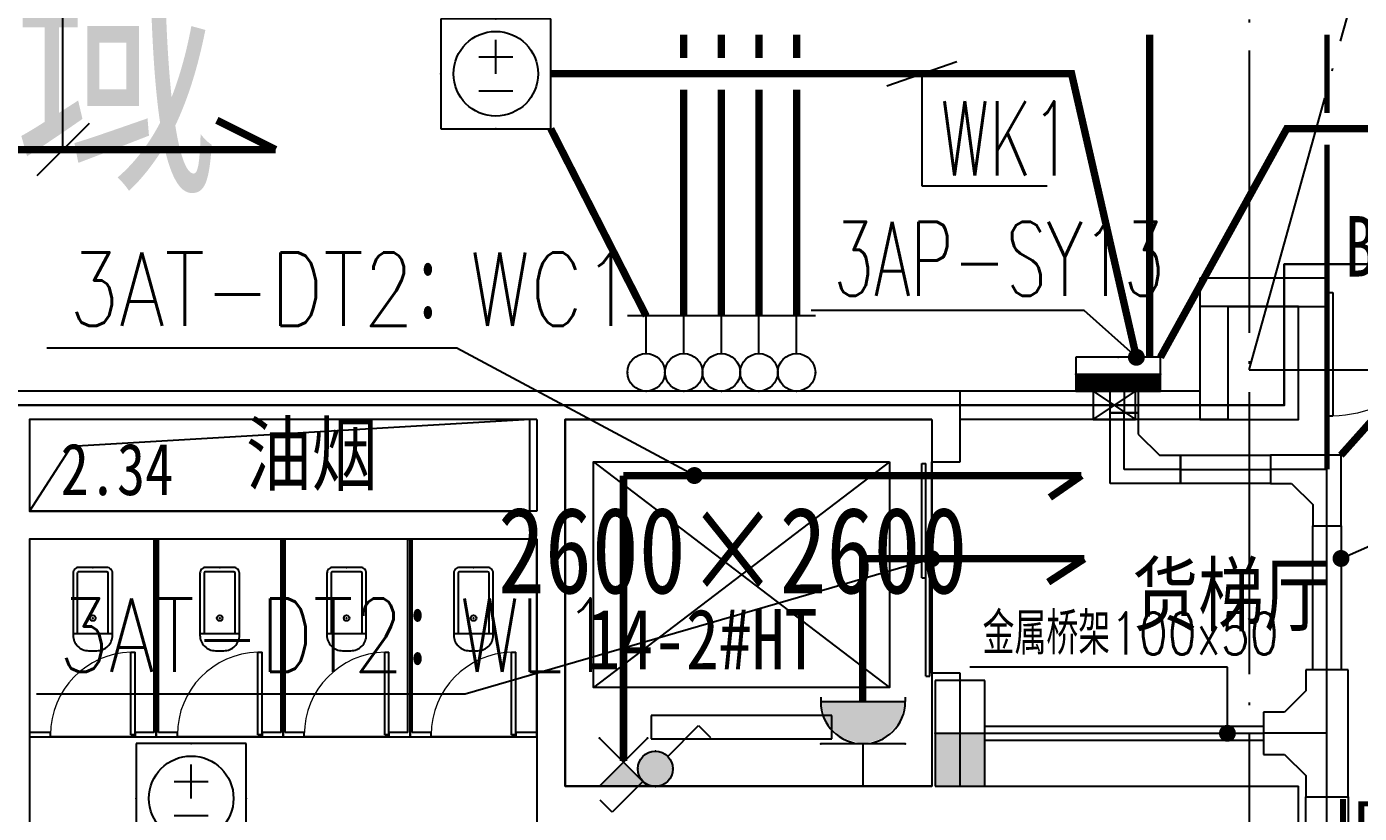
# Model space of a CAD drawing. Extents: x -233336 to 840473, y -28113 to 330904.
# Drawn here: x 95731 to 105182, y 196708 to 202283 of the extents above; entities that cross this region are included whole.
import ezdxf
from ezdxf.enums import TextEntityAlignment as Align
from ezdxf.xclip import XClip

# ---------------------------------------------------------------- set-up
doc = ezdxf.new("R2010")
doc.units = 0
doc.header["$LTSCALE"] = 1000
doc.header["$XCLIPFRAME"] = 2
doc.linetypes.add('104-14# 核心筒$0$DOTE', pattern=[2.42, 2, -0.2, 0.02, -0.2])
doc.linetypes.add('DASH', pattern=[0.35, 0.25, -0.1])
doc.layers.get('0').update_dxf_attribs({"linetype": 'CONTINUOUS'})
for name, color, linetype in [('104-14# 核心筒$0$02-TEXT_标注', 9, 'CONTINUOUS'), ('104-14# 核心筒$0$A-E_电梯', 8, 'CONTINUOUS'), ('104-14# 核心筒$0$A-I_卫-洁具', 8, 'CONTINUOUS'), ('104-14# 核心筒$0$A-I_卫-隔断', 8, 'CONTINUOUS'), ('104-14# 核心筒$0$A_AXIS-轴线', 8, '104-14# 核心筒$0$DOTE'), ('104-14# 核心筒$0$A_STR-砌块墙', 7, 'CONTINUOUS'), ('104-14# 核心筒$0$A_STR-砼柱', 8, 'CONTINUOUS'), ('104-14# 核心筒$0$DOOR_FIRE', 8, 'CONTINUOUS'), ('104-14# 核心筒$0$DOOR_FIRE_TEXT', 7, 'CONTINUOUS'), ('CABLETRAY', 130, 'CONTINUOUS'), ('CABLETRAY_DIM', 80, 'CONTINUOUS'), ('CABLETRAY_DOTE', 160, 'CONTINUOUS'), ('DIM-插座', 80, 'CONTINUOUS'), ('EQUIP-动力', 80, 'CONTINUOUS'), ('EQUIP-插座', 80, 'CONTINUOUS'), ('EQUIP-照明', 80, 'CONTINUOUS'), ('EQUIP-箱柜', 80, 'CONTINUOUS'), ('TEL_TEXT', 7, 'CONTINUOUS'), ('WIRE-动力', 50, 'CONTINUOUS'), ('WIRE-动力控制', 160, 'DASH'), ('WIRE-插座', 160, 'CONTINUOUS'), ('X-104 14#平面$0$02-TEXT_标注', 9, 'CONTINUOUS'), ('X-104 14#平面$0$02-TEXT_门窗', 9, 'CONTINUOUS'), ('X-104 14#平面$0$A-C_门', 8, 'CONTINUOUS'), ('X-104 14#平面$0$A-TECH_电气', 8, 'CONTINUOUS'), ('X-104 14#平面$0$A_STR-砌块墙', 7, 'CONTINUOUS'), ('X-104 14#平面$0$DUCT-新风管立管', 3, 'CONTINUOUS')]:
    doc.layers.add(name, color=color, linetype=linetype)
for name, color, linetype, plot in [('104-14# 核心筒$0$04-不打印_辅助线', 8, 'CONTINUOUS', False), ('2019.06.25燃气表间不打印', 7, 'CONTINUOUS', False), ('X-104 14#平面$0$降板', 8, 'CONTINUOUS', False)]:
    doc.layers.add(name, color=color, linetype=linetype, plot=plot)
doc.layers.add('X-104 14#平面$0$000套内', color=8, linetype='CONTINUOUS', lineweight=30)
doc.styles.add('104-14# 核心筒$0$_TCH_SPACE', font='STXIHEI.TTF', dxfattribs={"width": 0.8, "height": 5})
doc.styles.add('104-14# 核心筒$0$_TCH_WINDOW', font='STXIHEI.TTF', dxfattribs={"width": 0.8, "height": 3.5})
doc.styles.add('104-14# 核心筒$0$Standard', font='STXIHEI.TTF', dxfattribs={"width": 0.8})
doc.styles.add('_TCH_LABEL', font='COMPLEX', dxfattribs={"bigfont": 'GBCBIG'})
doc.styles.add('_TEL_DIM', font='ROMANS2', dxfattribs={"width": 0.8, "height": 3.5, "bigfont": 'HZDF2'})
doc.styles.get("Standard").update_dxf_attribs({"font": 'GBENOR', "bigfont": 'GBCBIG'})
doc.styles.add('X-104 14#平面$0$_TCH_WINDOW', font='STXIHEI.TTF', dxfattribs={"width": 0.75, "height": 3.5})
doc.styles.add('X-104 14#平面$0$Standard', font='STXIHEI.TTF', dxfattribs={"width": 0.8})

# ---------------------------------------------------------------- blocks, each defined once
blk = doc.blocks.new('*X5')
at = {"color": 0}
for p, q in [((-250, 32.8), (-182.8, 100)), ((-250, 68.2), (-218.2, 100)), ((-247.5, 0), (-147.5, 100)), ((-212.1, 0), (-112.1, 100)), ((-176.8, 0), (-76.8, 100)), ((-141.4, 0), (-41.4, 100)), ((-106.1, 0), (-6.1, 100)), ((-70.7, 0), (29.3, 100)), ((-35.4, 0), (64.6, 100)), ((0, 0), (100, 100)), ((35.4, 0), (135.4, 100)), ((70.7, 0), (170.7, 100)), ((106.1, 0), (206.1, 100)), ((141.4, 0), (241.4, 100)), ((176.8, 0), (250, 73.2)), ((212.1, 0), (250, 37.9)), ((247.5, 0), (250, 2.5))]:
    blk.add_line(p, q, dxfattribs=at)
blk = doc.blocks.new('$equip$00001414')
for p, q in [((0.75, 0.6), (-0.75, 0.6)), ((-0.75, 0.6), (-0.75, 0)), ((0.75, 0), (0.75, 0.6)), ((-0.75, 0.3), (0.75, 0.3)), ((-0.75, 0), (0.75, 0))]:
    blk.add_line(p, q)
at = {"const_width": 0.3}
blk.add_lwpolyline([(-0.75, 0.15), (0.75, 0.15)], dxfattribs=at)
for p in [(0, 0.6), (-0.75, 0.3), (0.75, 0.3), (0, 0)]:
    blk.add_point(p)
at = {"xscale": 0.00300000000061118, "yscale": 0.00300000000061118, "zscale": 0.00300000000061118}
blk.add_blockref('*X5', (0, 0), dxfattribs=at)
at = {"style": '_TCH_LABEL', "flags": 9}
blk.add_attdef('A', (0, 0), '', height=0.00002, dxfattribs=at)
blk = doc.blocks.new('104-14# 核心筒$0$wrert')
for p, q in [((300, 200), (1900, 2300)), ((300, 2300), (1900, 200)), ((2265, 1890.12), (2100, 1890.12)), ((2100, 1890.12), (2100, 609.88)), ((2265, 609.88), (2265, 1890.12)), ((2100, 609.88), (2265, 609.88))]:
    blk.add_line(p, q)
for points in [[(0, 2600), (2600, 2600), (2600, 0), (0, 0)], [(300, 2300), (1900, 2300), (1900, 200), (300, 200), (300, 2300)]]:
    blk.add_lwpolyline(points, close=True)
blk = doc.blocks.new('104-14# 核心筒$0$$lvtry$00000200')
at = {"color": 0}
for p, q in [((-109.8, -40, 0), (-109.8, -469.7, 0)), ((99.8, -30, 0), (-99.8, -30, 0)), ((109.8, -469.7, 0), (109.8, -40, 0))]:
    blk.add_line(p, q, dxfattribs=at)
at = {"color": 0, "elevation": 0}
blk.add_lwpolyline([(99.8, 0), (-99.8, 0, 0.414214), (-139.8, -40), (-139.8, -479.7, 0.414214), (-29.8, -589.7), (29.8, -589.7, 0.414214), (139.8, -479.7), (139.8, -40, 0.414214)], format="xyb", close=True, dxfattribs=at)
blk.add_lwpolyline([(139.8, -469.7), (-139.8, -469.7)], dxfattribs=at)
at = {"color": 0}
blk.add_circle((0, -358.6, 0), 20, dxfattribs=at)
for centre, start, end in [((-99.8, -40, 0), 90, 180), ((99.8, -40, 0), 0, 90)]:
    blk.add_arc(centre, 10, start, end, dxfattribs=at)
for p in [(0, 0), (0, -358.6, 0)]:
    blk.add_point(p, dxfattribs=at)
blk = doc.blocks.new('104-14# 核心筒$0$hgfasg')
at = {"layer": '104-14# 核心筒$0$04-不打印_辅助线'}
blk.add_lwpolyline([(-450, 1400), (450, 1400), (450, 0), (-450, 0)], close=True, dxfattribs=at)
at = {"yscale": -1}
blk.add_blockref('104-14# 核心筒$0$$lvtry$00000200', (0, 200), dxfattribs=at)
blk = doc.blocks.new('104-14# 核心筒$0$$DorLib2D$00000116')
at = {"color": 0}
for p, q in [((-0.5, 0), (-0.1464, 0.3536)), ((0.5, 0), (0.1464, 0.3536))]:
    blk.add_line(p, q, dxfattribs=at)
for centre, start, end in [((-0.5, 0), 0, 45), ((0.5, 0), 135, 180)]:
    blk.add_arc(centre, 0.5, start, end, dxfattribs=at)
blk = doc.blocks.new('104-14# 核心筒$0$$DorLib2D$00000128')
at = {"color": 0}
for points in [[(-0.4909, 0.8502), (-0.4909, 0.7099)], [(0.0491, 0.8502), (-0.4909, 0.8502)], [(0.0491, 0.8502), (0.0491, 0.7099)], [(0.0491, 0.7099), (-0.4909, 0.7099)], [(0.5132, 0.7099), (-0.0268, 0.7099)], [(-0.0268, 0.7099), (-0.0268, 0.5696)], [(0.5132, 0.7099), (0.5132, 0.5696)], [(0.5132, 0.5696), (-0.0268, 0.5696)], [(0.5, 0.5), (-0.5, 0.5)]]:
    blk.add_lwpolyline(points, dxfattribs=at)
blk = doc.blocks.new('104-14# 核心筒$0$$DorLib2D$00000001')
for p, q in [((0.45, 0.975), (0.5, 0.975)), ((0.45, 0), (0.45, 0.975)), ((0.5, 0), (0.5, 0.975)), ((0.5, 0), (0.45, 0))]:
    blk.add_line(p, q)
at = {"lineweight": 13}
blk.add_arc((0.475, 0), 0.975, 91.4693, 180, dxfattribs=at)
blk = doc.blocks.new('_FZHK')
blk.add_lwpolyline([(-0.5, -0.5), (0.5, -0.5), (0.5, 0.5), (-0.5, 0.5)], close=True)
blk = doc.blocks.new('104-14# 核心筒')
at = {"layer": '104-14# 核心筒$0$A-I_卫-隔断'}
for p, q in [((96635, 197280), (96635, 198650)), ((96635, 198650), (96665, 198650)), ((96665, 197280), (96665, 198650)), ((97535, 197280), (97535, 198650)), ((97535, 198650), (97565, 198650)), ((97565, 197280), (97565, 198650)), ((98435, 197280), (98435, 198650)), ((98435, 198650), (98465, 198650)), ((98465, 197280), (98465, 198650)), ((95900, 197280), (95750, 197280)), ((95750, 197280), (95750, 197250)), ((95750, 197250), (95900, 197250)), ((95900, 197250), (95900, 197280)), ((96500, 197250), (95900, 197250)), ((96635, 197280), (96500, 197280)), ((96500, 197280), (96500, 197250)), ((96500, 197250), (96650, 197250)), ((96650, 197250), (96800, 197250)), ((96800, 197280), (96665, 197280)), ((96800, 197250), (96800, 197280)), ((97400, 197250), (96800, 197250)), ((97535, 197280), (97400, 197280)), ((97400, 197280), (97400, 197250)), ((97400, 197250), (97550, 197250)), ((97550, 197250), (97700, 197250)), ((97700, 197280), (97565, 197280)), ((97700, 197250), (97700, 197280)), ((98300, 197250), (97700, 197250)), ((98435, 197280), (98300, 197280)), ((98300, 197280), (98300, 197250)), ((98300, 197250), (98450, 197250)), ((98450, 197250), (98600, 197250)), ((98600, 197280), (98465, 197280)), ((98600, 197250), (98600, 197280)), ((99200, 197250), (98600, 197250)), ((99350, 197280), (99200, 197280)), ((99200, 197280), (99200, 197250)), ((99200, 197250), (99350, 197250)), ((99350, 197250), (99350, 197280))]:
    blk.add_line(p, q, dxfattribs=at)
at = {"layer": '104-14# 核心筒$0$A_AXIS-轴线'}
for p, q in [((104400, 228733.6), (104400, 169654.9)), ((104400, 199850), (110517.1, 221836)), ((104400, 199850), (120259.9, 199850))]:
    blk.add_line(p, q, dxfattribs=at)
at = {"layer": '104-14# 核心筒$0$A_STR-砌块墙'}
for p, q in [((99450, 199700), (95550, 199700)), ((102350, 199700), (99450, 199700)), ((102350, 199200), (102350, 199700)), ((95750, 199500), (95750, 198850)), ((99350, 199500), (95750, 199500)), ((99350, 199500), (99350, 198850)), ((99550, 199500), (99550, 198750)), ((102150, 199500), (99550, 199500)), ((102150, 199500), (102150, 199200)), ((102150, 199200), (102350, 199200)), ((99350, 198850), (95750, 198850)), ((99550, 198750), (99550, 196900)), ((95750, 198650), (95750, 195300)), ((99350, 198650), (95750, 198650)), ((99350, 198650), (99350, 196800)), ((102350, 197700), (102150, 197700)), ((102150, 197700), (102150, 196900)), ((102350, 196900), (102350, 197700)), ((99550, 196900), (102150, 196900)), ((102350, 196900), (102850, 196900)), ((102850, 196900), (103848.5, 196900)), ((103848.5, 196900), (104750, 196900)), ((104750, 196600), (104750, 196900)), ((99350, 196800), (99350, 196100))]:
    blk.add_line(p, q, dxfattribs=at)
at = {"layer": '104-14# 核心筒$0$A-E_电梯', "rotation": 270}
blk.add_blockref('104-14# 核心筒$0$wrert', (99550, 199500), dxfattribs=at)
at = {"layer": '104-14# 核心筒$0$A-E_电梯', "xscale": 1500, "yscale": -200, "zscale": 200, "rotation": 269.9999999999988}
blk.add_blockref('104-14# 核心筒$0$$DorLib2D$00000128', (102250, 198450), dxfattribs=at)
at = {"layer": '104-14# 核心筒$0$A-I_卫-洁具', "ltscale": 0.1, "xscale": -1, "rotation": 180}
for p in [(96200, 198650), (97100, 198650), (98000, 198650), (98900, 198650)]:
    blk.add_blockref('104-14# 核心筒$0$hgfasg', p, dxfattribs=at)
at = {"layer": '104-14# 核心筒$0$A-I_卫-隔断', "xscale": -600, "yscale": -600, "zscale": 30, "rotation": 180}
for p in [(96200, 197265), (97100, 197265), (98000, 197265), (98900, 197265)]:
    blk.add_blockref('104-14# 核心筒$0$$DorLib2D$00000001', p, dxfattribs=at)
at = {"layer": '104-14# 核心筒$0$A_STR-砼柱', "xscale": 700, "yscale": 800, "zscale": 800}
blk.add_blockref('_FZHK', (104400, 199900), dxfattribs=at)
at = {"layer": '104-14# 核心筒$0$DOOR_FIRE'}
ref = blk.add_blockref('104-14# 核心筒$0$$DorLib2D$00000116', (104650, 196000), dxfattribs=dict(at, xscale=1200, yscale=1200, zscale=200, rotation=270))
ref.add_attrib('A', 'FM1222丙', (105495.6, 194975.9), dxfattribs={"layer": '104-14# 核心筒$0$DOOR_FIRE_TEXT', "height": 428.14, "rotation": 90, "style": '104-14# 核心筒$0$_TCH_WINDOW', "width": 0.8})
at = {"layer": '104-14# 核心筒$0$02-TEXT_标注', "style": '104-14# 核心筒$0$Standard', "width": 0.8}
for s, p in [('油烟', (97284.7, 199040.6)), ('14-2#HT', (99707.9, 197727.5))]:
    blk.add_text(s, height=428.14, dxfattribs=at).set_placement(p)
at = {"layer": '104-14# 核心筒$0$04-不打印_辅助线', "style": '104-14# 核心筒$0$_TCH_SPACE', "width": 0.8}
for s, height, p in [('2.34', 366.98, (95972.1, 198963.2)), ('2600×2600', 611.63, (99073.6, 198267.4))]:
    blk.add_text(s, height=height, dxfattribs=at).set_placement(p)
blk = doc.blocks.new('*U95')
blk.add_lwpolyline([(200, 0), (200, 300), (0, 300), (0, 0), (200, 0), (0, 300), (0, 0), (200, 300)])
blk = doc.blocks.new('X-104 14#平面$0$dd')
at = {"layer": 'X-104 14#平面$0$A-TECH_电气', "rotation": 270}
blk.add_blockref('*U95', (103356.3, -99400), dxfattribs=at)
blk = doc.blocks.new('X-104 14#平面$0$$DorLib2D$00000002')
for p, q in [((-0.5, 0), (-0.5, 0.4875)), ((-0.475, 0.4875), (-0.5, 0.4875)), ((-0.475, 0), (-0.475, 0.4875)), ((0.475, 0), (0.475, 0.4875)), ((0.475, 0.4875), (0.5, 0.4875)), ((0.5, 0), (0.5, 0.4875)), ((-0.5, 0), (-0.475, 0)), ((0.5, 0), (0.475, 0))]:
    blk.add_line(p, q)
at = {"lineweight": 13}
for centre, start, end in [((-0.4875, 0), 0, 88.5307), ((0.4875, 0), 91.4693, 180)]:
    blk.add_arc(centre, 0.4875, start, end, dxfattribs=at)
blk = doc.blocks.new('X-104 14#平面')
at = {"layer": 'X-104 14#平面$0$000套内'}
blk.add_lwpolyline([(115950, 189400), (115950, 189200), (117249.4, 189200), (117398.5, 189183.4), (120578.2, 216884.4), (99531.2, 222740.3), (92350, 196898.5), (92350, 194099.9), (95650, 194099.9), (95650, 199600), (104650, 199600), (104650, 200600), (107550, 200600), (107550, 201000), (115950, 201000)], close=True, dxfattribs=at)
at = {"layer": 'X-104 14#平面$0$A_STR-砌块墙'}
for p, q in [((104950, 200500), (104050, 200500)), ((104050, 200500), (104050, 199700)), ((104950, 200300), (104950, 200500)), ((104250, 200300), (104950, 200300)), ((104250, 200300), (104250, 199500)), ((104050, 199700), (102350, 199700)), ((102350, 199500), (102350, 199700)), ((104250, 199500), (102350, 199500))]:
    blk.add_line(p, q, dxfattribs=at)
at = {"layer": 'X-104 14#平面$0$DUCT-新风管立管'}
blk.add_lwpolyline([(99300, 199499.9), (95750, 199499.9), (95750, 198850), (99300, 198850), (99300, 199499.9), (96045.6, 199308.4), (95750, 198850)], dxfattribs=at)
ref = blk.add_blockref('104-14# 核心筒', (0, 0))
XClip(ref).set_block_clipping_path([(-38664.3623821461, -25500), (139216.5485069363, 330900)])
blk.add_blockref('X-104 14#平面$0$dd', (-62.7, 299100))
at = {"layer": 'X-104 14#平面$0$A-C_门'}
ref = blk.add_blockref('X-104 14#平面$0$$DorLib2D$00000002', (105850, 200400), dxfattribs=dict(at, xscale=-1800, yscale=1800, zscale=200, rotation=179.9999980676837))
ref.add_attrib('A', 'BM1823', (105080.1, 200512.5), dxfattribs={"layer": 'X-104 14#平面$0$02-TEXT_门窗', "height": 428.14, "rotation": 360, "style": 'X-104 14#平面$0$_TCH_WINDOW', "width": 0.75})
at = {"layer": 'X-104 14#平面$0$02-TEXT_标注', "style": 'X-104 14#平面$0$Standard', "width": 0.8}
blk.add_text('货梯厅', height=428.14, dxfattribs=at).set_placement((103572.2, 198044.2))
at = {"layer": 'X-104 14#平面$0$降板', "style": 'X-104 14#平面$0$_TCH_WINDOW', "width": 0.75}
blk.add_text('降    板    区    域', height=1427.129, dxfattribs=at).set_placement((82523.2, 201257.6))
blk = doc.blocks.new('$equip$00001344')
for p, q in [((0.65, 0.65), (-0.65, 0.65)), ((-0.65, 0.65), (-0.65, -0.65)), ((0.65, -0.65), (0.65, 0.65)), ((0, 0), (0, 0.4)), ((-0.2, 0.2), (0.2, 0.2)), ((-0.2, -0.2), (0.2, -0.2)), ((-0.65, -0.65), (0.65, -0.65))]:
    blk.add_line(p, q)
blk.add_circle((0, 0), 0.5)
for p in [(0, 0.65), (-0.65, 0), (0.65, 0), (0, -0.65)]:
    blk.add_point(p)
at = {"flags": 9}
blk.add_attdef('A', (0, 0), '', height=0.00002, dxfattribs=at)
blk = doc.blocks.new('$equip$00002672')
for p, q in [((0.222, 0.889), (-0.222, 0.889)), ((0, 0.444), (0, 0.889))]:
    blk.add_line(p, q)
blk.add_circle((0, 0.222), 0.222)
for p in [(0, 0.889), (-0.222, 0.222), (0.222, 0.222), (0, 0)]:
    blk.add_point(p)
at = {"color": 7, "style": '_TEL_DIM', "flags": 1}
for tag in ['A', 'REMARK']:
    blk.add_attdef(tag, text='', height=0.00002, dxfattribs=at).set_placement((0, 0), align=Align.MIDDLE_CENTER)
blk = doc.blocks.new('$equip$00001237')
for p, q in [((-0.5, 1.05), (-0.5, 1)), ((-0.5, 1), (0.5, 1)), ((0.5, 1.05), (0.5, 1)), ((0.5, 0.5), (-0.5, 0.5)), ((0, 0.5), (0, 0))]:
    blk.add_line(p, q)
blk.add_arc((0, 1), 0.5, 180, 0)
for p in [(0, 1), (-0.5, 0.5), (0.5, 0.5), (0, 0)]:
    blk.add_point(p)
for points in [[(0.433, 0.75), (-0.433, 0.75), (0.5, 1), (-0.5, 1)], [(0.25, 0.567), (-0.25, 0.567), (0.433, 0.75), (-0.433, 0.75)], [(0, 0.5), (0, 0.5), (0.25, 0.567), (-0.25, 0.567)]]:
    blk.add_solid(points)
at = {"flags": 9}
blk.add_attdef('A', (0, 0), '', height=0.00002, dxfattribs=at)
blk = doc.blocks.new('$equip$00001154')
for p, q in [((0, 0.283), (0, -0.283)), ((0, 0.283), (0.566, -0.283)), ((0.566, 0.283), (0, -0.283))]:
    blk.add_line(p, q)
for p in [(0.566, 0.283), (0, 0.004), (0.283, 0), (0.566, -0.283)]:
    blk.add_point(p)
blk.add_solid([(0, -0.283), (0.283, 0), (0, 0.283)])
at = {"layer": 'TEL_TEXT', "style": '_TEL_DIM', "flags": 1}
blk.add_attdef('A', text='', height=0.00002, dxfattribs=at).set_placement((0, 0), align=Align.MIDDLE_CENTER)
blk = doc.blocks.new('$equip$00001208')
for p, q in [((0.147, 0.356), (0.512, 0.72)), ((0.512, 0.72), (0.653, 0.579)), ((-0.147, 0.061), (-0.512, -0.304)), ((-0.512, -0.304), (-0.653, -0.162))]:
    blk.add_line(p, q)
blk.add_circle((0, 0.208), 0.208)
for points in [[(-0.104, 0.389), (0.104, 0.389), (-0.18, 0.312), (0.18, 0.312)], [(0, 0.417), (0, 0.417), (-0.104, 0.389), (0.104, 0.389)], [(-0.18, 0.312), (0.18, 0.312), (-0.208, 0.208), (0.208, 0.208)], [(-0.18, 0.104), (0.18, 0.104), (-0.208, 0.208), (0.208, 0.208)], [(-0.104, 0.028), (0.104, 0.028), (-0.18, 0.104), (0.18, 0.104)], [(0, 0), (0, 0), (-0.104, 0.028), (0.104, 0.028)]]:
    blk.add_solid(points)
at = {"layer": 'EQUIP-照明'}
for p in [(0, 0.417), (-0.208, 0.208), (0.208, 0.208), (0, 0)]:
    blk.add_point(p, dxfattribs=at)
at = {"layer": 'EQUIP-照明', "flags": 9}
blk.add_attdef('A', (0, 0), '', height=0.00002, dxfattribs=at)
blk = doc.blocks.new('$equip$00001418')
for p, q in [((-0.292, 1.25), (-0.292, 0)), ((0.292, 1.25), (-0.292, 1.25)), ((0.292, 0), (0.292, 1.25)), ((-0.292, 0.625), (0.292, 0.625)), ((-0.292, 0), (0.292, 0))]:
    blk.add_line(p, q)
for p in [(0, 1.25), (-0.292, 0.625), (0.292, 0.625), (0, 0)]:
    blk.add_point(p)
blk.add_solid([(-0.292, 0.625), (0.292, 0.625), (-0.292, 0), (0.292, 0)])
at = {"style": '_TCH_LABEL', "flags": 9}
blk.add_attdef('A', (0, 0), '', height=0.00002, dxfattribs=at)

msp = doc.modelspace()

# ---------------------------------------------------------------- linework, layer by layer
at = {"layer": '2019.06.25燃气表间不打印', "const_width": 52.5}
msp.add_lwpolyline([(105051, 199245.7), (106708.6, 201100), (109175, 201100)], dxfattribs=at)
at = {"layer": 'CABLETRAY'}
for p, q in [((103413.9, 199545.7), (103413.9, 199700)), ((103413.9, 199700), (103613.9, 199700)), ((103613.9, 199700), (103613.9, 199545.7)), ((103613.9, 199545.7), (103413.9, 199545.7)), ((103413.9, 199045.7), (103413.9, 199545.7)), ((103413.9, 199545.7), (103613.9, 199545.7)), ((103613.9, 199545.7), (103613.9, 199395.7)), ((103613.9, 199395.7), (103763.9, 199245.7)), ((103763.9, 199245.7), (103913.9, 199245.7)), ((103913.9, 199045.7), (103913.9, 199245.7)), ((103913.9, 199245.7), (104552, 199245.7)), ((103913.9, 199245.7), (103913.9, 199045.7)), ((104552, 199245.7), (104552, 199045.7)), ((105052, 199245.7), (104552, 199245.7)), ((104552, 199245.7), (104552, 199045.7)), ((105052, 198745.7), (105052, 199245.7)), ((103913.9, 199045.7), (103413.9, 199045.7)), ((104552, 199045.7), (103913.9, 199045.7)), ((104552, 199045.7), (104702, 199045.7)), ((104702, 199045.7), (104852, 198895.7)), ((104852, 198895.7), (104852, 198745.7)), ((104852, 198745.7), (105052, 198745.7)), ((104852, 197725), (104852, 198745.7)), ((104852, 198745.7), (105052, 198745.7)), ((105052, 198745.7), (105052, 197725)), ((105102, 197725), (104802, 197725)), ((104802, 197725), (104802, 197575)), ((105052, 197725), (104852, 197725)), ((105102, 196825), (105102, 197725)), ((104802, 197575), (104652, 197425)), ((104652, 197425), (104502, 197425)), ((104502, 197425), (104502, 197125)), ((102525, 197225), (102525, 197325)), ((102525, 197325), (104502, 197325)), ((104502, 197325), (104502, 197225)), ((104502, 197225), (102525, 197225)), ((104502, 197125), (104652, 197125)), ((104652, 197125), (104802, 196975)), ((104802, 196975), (104802, 196825)), ((104802, 196825), (105102, 196825)), ((104802, 189217.9), (104802, 196825)), ((104802, 196825), (105102, 196825)), ((105102, 196825), (105102, 189217.9))]:
    msp.add_line(p, q, dxfattribs=at)
at = {"layer": 'CABLETRAY_DIM'}
for p, q in [((103229.9, 200270.6), (101294.5, 200270.6)), ((103600.9, 199940), (103229.9, 200270.6)), ((105052, 198514), (106120.6, 198988.4)), ((104246.6, 197743.7), (102420, 197743.7)), ((104246.6, 197275), (104246.6, 197743.7))]:
    msp.add_line(p, q, dxfattribs=at)
at = {"layer": 'CABLETRAY_DIM', "const_width": 60}
for points in [[(103623.3, 199920, 1), (103578.5, 199960, 1)], [(105024.6, 198501.9, 1), (105079.4, 198526.2, 1)], [(104246.6, 197245, 1), (104246.6, 197305, 1)]]:
    msp.add_lwpolyline(points, format="xyb", close=True, dxfattribs=at)
at = {"layer": 'CABLETRAY_DOTE'}
for p, q in [((103513.9, 199700), (103513.9, 199545.7)), ((103513.9, 199145.7), (103513.9, 199545.7)), ((103913.9, 199145.7), (103513.9, 199145.7)), ((103913.9, 199145.7), (104552, 199145.7)), ((104952, 199145.7), (104552, 199145.7)), ((104952, 198745.7), (104952, 199145.7)), ((104952, 197725), (104952, 198745.7)), ((104952, 196825), (104952, 197725)), ((102525, 197275), (104502, 197275)), ((104952, 197275), (104502, 197275)), ((104952, 189217.9), (104952, 196825))]:
    msp.add_line(p, q, dxfattribs=at)
at = {"layer": 'DIM-插座', "color": 80}
for p, q in [((101831.4, 201863.2), (102327.2, 202035.6)), ((96173.5, 201597.4), (95802.3, 201226.2)), ((98780.5, 200005.1), (95873.3, 200005.1)), ((100466.2, 199101.8), (98780.5, 200005.1)), ((102150, 198512.2), (98841.6, 197552.5)), ((98841.6, 197552.5), (95800, 197552.5))]:
    msp.add_line(p, q, dxfattribs=at)
for points in [[(95987.9, 201411.8), (95987.9, 203944)], [(102079.3, 201949.4), (102079.3, 201154.1)], [(102079.3, 201154.1), (102967.5, 201154.1)]]:
    msp.add_lwpolyline(points, dxfattribs=at)
at = {"layer": 'DIM-插座', "color": 80, "const_width": 60}
for points in [[(100492.7, 199087.7, 1), (100439.8, 199116, 1)], [(102178.8, 198520.6, 1), (102121.2, 198503.8, 1)]]:
    msp.add_lwpolyline(points, format="xyb", close=True, dxfattribs=at)
at = {"layer": 'WIRE-动力', "color": 50}
for points, const_width in [([(103695, 199940), (103695, 202226.9)], 52.5), ([(104952, 201671.9), (104952, 202226.9)], 37.5), ([(104952, 199145.7), (104952, 201446.9)], 37.5)]:
    msp.add_lwpolyline(points, dxfattribs=dict(at, const_width=const_width))
at = {"layer": 'WIRE-动力控制', "color": 160, "const_width": 52.5}
for points in [[(100391.1, 202061.9), (100391.1, 202226.9)], [(100657.8, 202061.9), (100657.8, 202226.9)], [(100924.5, 202061.9), (100924.5, 202226.9)], [(101191.1, 202061.9), (101191.1, 202226.9)], [(100391.1, 200233.3), (100391.1, 201836.9)], [(100657.8, 200233.3), (100657.8, 201836.9)], [(100924.5, 200233.3), (100924.5, 201836.9)], [(101191.1, 200233.3), (101191.1, 201836.9)], [(100124.5, 200233.3), (99447.9, 201559.4), (99447.9, 201559.4)]]:
    msp.add_lwpolyline(points, dxfattribs=at)
at = {"layer": 'WIRE-插座', "color": 160, "const_width": 52.5}
for points in [[(103600.9, 199940), (103141.3, 201949.4), (99447.9, 201949.4)], [(97496.8, 201411.8), (97079.8, 201620)], [(103771.4, 199940), (104666.8, 201559.4), (106888.3, 201559.4)], [(94227, 201411.8), (97496.8, 201411.8)], [(99963.5, 197078.1), (99963.5, 199101.8)], [(99963.5, 199101.8), (103211.6, 199101.8)], [(103211.6, 199101.8), (102987.2, 198946.6)], [(101659, 197500), (101659, 198512.2), (103231, 198512.2)], [(103231, 198512.2), (102975.5, 198346.3)]]:
    msp.add_lwpolyline(points, dxfattribs=at)

# ---------------------------------------------------------------- block references
msp.add_blockref('X-104 14#平面', (0, 0))
at = {"layer": 'EQUIP-动力', "color": 80, "xscale": 600, "yscale": 600, "zscale": 600}
for p in [(99057.9, 201949.4), (96898.1, 196813.5)]:
    msp.add_blockref('$equip$00001344', p, dxfattribs=at)
at = {"layer": 'EQUIP-插座', "color": 80, "xscale": 600, "yscale": 600, "zscale": 600}
msp.add_blockref('$equip$00001237', (101661.9, 196900), dxfattribs=at)
at = {"layer": 'EQUIP-照明', "color": 80, "xscale": 600, "yscale": 600, "zscale": 600}
for p in [(100124.5, 199700), (100391.1, 199700), (100657.8, 199700), (100924.5, 199700), (101191.1, 199700)]:
    msp.add_blockref('$equip$00002672', p, dxfattribs=at)
for name, p, rotation in [('$equip$00001208', (100189.4, 197147.7), 180), ('$equip$00001154', (99963.5, 196900), 90)]:
    msp.add_blockref(name, p, dxfattribs=dict(at, rotation=rotation))
at = {"layer": 'EQUIP-箱柜', "color": 80}
for name, p, xscale, yscale, zscale in [('$equip$00001414', (103471.4, 199700), 400, 400, 400), ('$equip$00001418', (102350, 196900), 600, 600, 600)]:
    msp.add_blockref(name, p, dxfattribs=dict(at, xscale=xscale, yscale=yscale, zscale=zscale))

# ---------------------------------------------------------------- texts
at = {"layer": 'CABLETRAY_DIM', "color": 7, "style": '_TEL_DIM'}
for s, height, width, p in [('3AP-SY13', 525, 0.64, (101452, 200375.6)), ('金属桥架100x50', 297.64, 0.8, (102510, 197833.7))]:
    msp.add_text(s, height=height, dxfattribs=dict(at, width=width)).set_placement(p)
at = {"layer": 'DIM-插座', "color": 7, "style": '_TEL_DIM'}
for s, height, width, p in [('WK1', 525, 0.64, (102210.6, 201229.1)), ('3AT-DT2：WC1', 520.866, 0.8, (96030.8, 200162.6)), ('3AT-DT2：WL1', 520.866, 0.8, (95957.5, 197710))]:
    msp.add_text(s, height=height, dxfattribs=dict(at, width=width)).set_placement(p)

doc.saveas('drawing.dxf')
